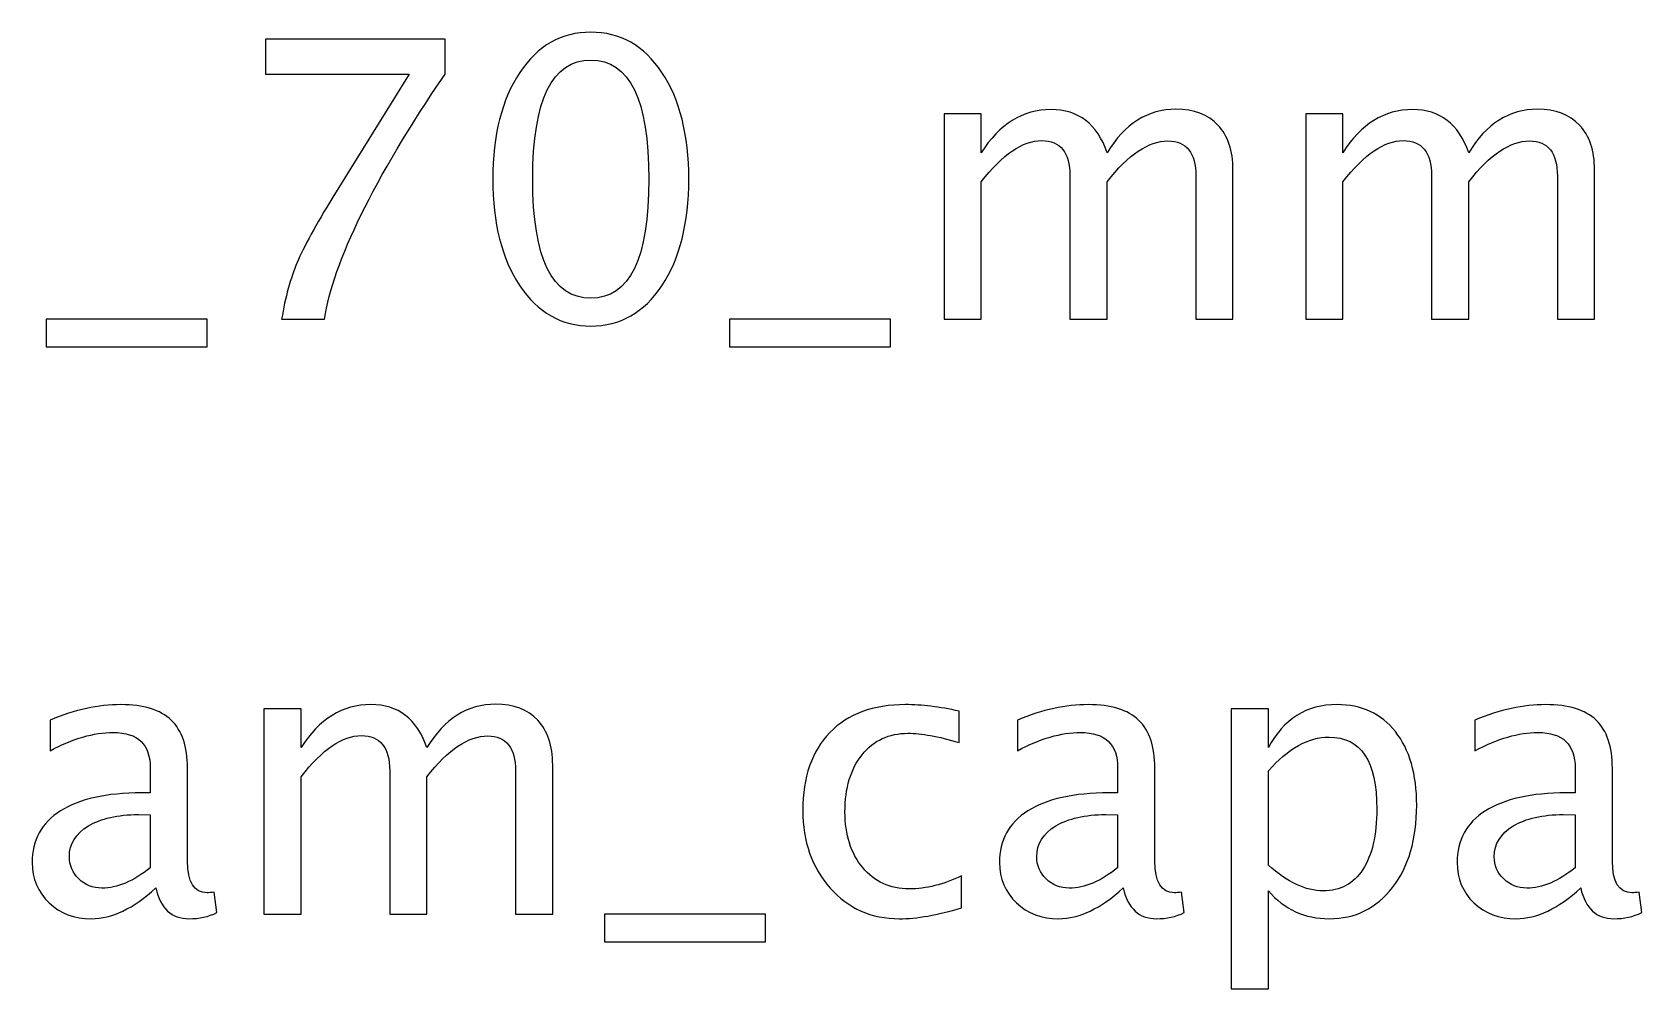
# Model space of a CAD drawing. Header units: centimetres. Extents: x -40.8 to 37.3, y -24.7 to 43.3.
# Drawn here: x -11.38 to -2.58, y 38.01 to 43.24 of the extents above; entities that cross this region are included whole.
import ezdxf

# ---------------------------------------------------------------- set-up
doc = ezdxf.new("R2010")
doc.units = ezdxf.units.CM
doc.header["$MEASUREMENT"] = 0
doc.layers.add('Layer 1', color=7, linetype='Continuous')

msp = doc.modelspace()

# ---------------------------------------------------------------- linework, layer by layer
at = {"layer": 'Layer 1'}
for points, knots in [([(-10.01552, 41.67044), (-9.99576, 41.78968), (-9.96719, 41.89304), (-9.9305, 41.97983), (-9.9305, 41.97983), (-9.89381, 42.06661), (-9.82855, 42.1862), (-9.73541, 42.3379), (-9.73541, 42.3379), (-9.73541, 42.3379), (-9.31914, 43.01029), (-9.31914, 43.01029), (-9.31914, 43.01029), (-9.31914, 43.01029), (-10.10442, 43.01029), (-10.10442, 43.01029), (-10.10442, 43.01029), (-10.10442, 43.01029), (-10.10442, 43.20079), (-10.10442, 43.20079), (-10.10442, 43.20079), (-10.10442, 43.20079), (-9.12228, 43.20079), (-9.12228, 43.20079), (-9.12228, 43.20079), (-9.12228, 43.20079), (-9.12228, 43.01029), (-9.12228, 43.01029), (-9.12228, 43.01029), (-9.51422, 42.43174), (-9.73365, 41.98512), (-9.78057, 41.67044), (-9.78057, 41.67044), (-9.78057, 41.67044), (-10.01552, 41.67044), (-10.01552, 41.67044)], [0, 0, 0, 0, 0.1, 0.1, 0.1, 0.1, 0.2, 0.2, 0.2, 0.2, 0.3, 0.3, 0.3, 0.3, 0.4, 0.4, 0.4, 0.4, 0.5, 0.5, 0.5, 0.5, 0.6, 0.6, 0.6, 0.6, 0.7, 0.7, 0.7, 0.7, 0.8, 0.8, 0.8, 0.8, 1, 1, 1, 1]), ([(-8.32571, 41.63234), (-8.48623, 41.63234), (-8.6157, 41.70607), (-8.71377, 41.85318), (-8.71377, 41.85318), (-8.81219, 42.00029), (-8.86123, 42.19432), (-8.86123, 42.43562), (-8.86123, 42.43562), (-8.86123, 42.67692), (-8.81219, 42.87094), (-8.71377, 43.01805), (-8.71377, 43.01805), (-8.6157, 43.16516), (-8.48623, 43.23889), (-8.32571, 43.23889), (-8.32571, 43.23889), (-8.16449, 43.23889), (-8.03502, 43.16551), (-7.93695, 43.01876), (-7.93695, 43.01876), (-7.83923, 42.872), (-7.79019, 42.67762), (-7.79019, 42.43562), (-7.79019, 42.43562), (-7.79019, 42.19432), (-7.83923, 42.00029), (-7.93695, 41.85318), (-7.93695, 41.85318), (-8.03502, 41.70607), (-8.16449, 41.63234), (-8.32571, 41.63234)], [0, 0, 0, 0, 0.1111111, 0.1111111, 0.1111111, 0.1111111, 0.2222222, 0.2222222, 0.2222222, 0.2222222, 0.3333333, 0.3333333, 0.3333333, 0.3333333, 0.4444444, 0.4444444, 0.4444444, 0.4444444, 0.5555556, 0.5555556, 0.5555556, 0.5555556, 0.6666667, 0.6666667, 0.6666667, 0.6666667, 0.7777778, 0.7777778, 0.7777778, 0.7777778, 1, 1, 1, 1]), ([(-8.32607, 41.78474), (-8.11405, 41.78474), (-8.00821, 42.0017), (-8.00821, 42.43562), (-8.00821, 42.43562), (-8.00821, 42.86953), (-8.11405, 43.08649), (-8.32607, 43.08649), (-8.32607, 43.08649), (-8.53738, 43.08649), (-8.64321, 42.86953), (-8.64321, 42.43562), (-8.64321, 42.43562), (-8.64321, 42.0017), (-8.53738, 41.78474), (-8.32607, 41.78474)], [0, 0, 0, 0, 0.2, 0.2, 0.2, 0.2, 0.4, 0.4, 0.4, 0.4, 0.6, 0.6, 0.6, 0.6, 1, 1, 1, 1]), ([(-6.3946, 41.67044), (-6.3946, 41.67044), (-6.3946, 42.79228), (-6.3946, 42.79228), (-6.3946, 42.79228), (-6.3946, 42.79228), (-6.1914, 42.79228), (-6.1914, 42.79228), (-6.1914, 42.79228), (-6.1914, 42.79228), (-6.1914, 42.58026), (-6.1914, 42.58026), (-6.1914, 42.58026), (-6.09227, 42.73724), (-5.96527, 42.81556), (-5.80969, 42.81556), (-5.80969, 42.81556), (-5.65976, 42.81556), (-5.55781, 42.73724), (-5.50348, 42.58026), (-5.50348, 42.58026), (-5.40717, 42.73865), (-5.28158, 42.81768), (-5.12742, 42.81768), (-5.12742, 42.81768), (-5.02899, 42.81768), (-4.95244, 42.78875), (-4.89776, 42.73054), (-4.89776, 42.73054), (-4.84308, 42.67233), (-4.81556, 42.59084), (-4.81556, 42.48606), (-4.81556, 42.48606), (-4.81556, 42.48606), (-4.81556, 41.67044), (-4.81556, 41.67044), (-4.81556, 41.67044), (-4.81556, 41.67044), (-5.01876, 41.67044), (-5.01876, 41.67044), (-5.01876, 41.67044), (-5.01876, 41.67044), (-5.01876, 42.45255), (-5.01876, 42.45255), (-5.01876, 42.45255), (-5.01876, 42.58026), (-5.06956, 42.64411), (-5.17116, 42.64411), (-5.17116, 42.64411), (-5.27665, 42.64411), (-5.38742, 42.56967), (-5.50348, 42.42045), (-5.50348, 42.42045), (-5.50348, 42.42045), (-5.50348, 41.67044), (-5.50348, 41.67044), (-5.50348, 41.67044), (-5.50348, 41.67044), (-5.70668, 41.67044), (-5.70668, 41.67044), (-5.70668, 41.67044), (-5.70668, 41.67044), (-5.70668, 42.45326), (-5.70668, 42.45326), (-5.70668, 42.45326), (-5.70668, 42.58202), (-5.75819, 42.64622), (-5.86155, 42.64622), (-5.86155, 42.64622), (-5.96421, 42.64622), (-6.07428, 42.57144), (-6.1914, 42.42151), (-6.1914, 42.42151), (-6.1914, 42.42151), (-6.1914, 41.67044), (-6.1914, 41.67044), (-6.1914, 41.67044), (-6.1914, 41.67044), (-6.3946, 41.67044), (-6.3946, 41.67044)], [0, 0, 0, 0, 0.047619, 0.047619, 0.047619, 0.047619, 0.0952381, 0.0952381, 0.0952381, 0.0952381, 0.1428571, 0.1428571, 0.1428571, 0.1428571, 0.1904762, 0.1904762, 0.1904762, 0.1904762, 0.2380952, 0.2380952, 0.2380952, 0.2380952, 0.2857143, 0.2857143, 0.2857143, 0.2857143, 0.3333333, 0.3333333, 0.3333333, 0.3333333, 0.3809524, 0.3809524, 0.3809524, 0.3809524, 0.4285714, 0.4285714, 0.4285714, 0.4285714, 0.4761905, 0.4761905, 0.4761905, 0.4761905, 0.5238095, 0.5238095, 0.5238095, 0.5238095, 0.5714286, 0.5714286, 0.5714286, 0.5714286, 0.6190476, 0.6190476, 0.6190476, 0.6190476, 0.6666667, 0.6666667, 0.6666667, 0.6666667, 0.7142857, 0.7142857, 0.7142857, 0.7142857, 0.7619048, 0.7619048, 0.7619048, 0.7619048, 0.8095238, 0.8095238, 0.8095238, 0.8095238, 0.8571429, 0.8571429, 0.8571429, 0.8571429, 0.9047619, 0.9047619, 0.9047619, 0.9047619, 1, 1, 1, 1]), ([(-4.41834, 41.67044), (-4.41834, 41.67044), (-4.41834, 42.79228), (-4.41834, 42.79228), (-4.41834, 42.79228), (-4.41834, 42.79228), (-4.21514, 42.79228), (-4.21514, 42.79228), (-4.21514, 42.79228), (-4.21514, 42.79228), (-4.21514, 42.58026), (-4.21514, 42.58026), (-4.21514, 42.58026), (-4.11601, 42.73724), (-3.98901, 42.81556), (-3.83343, 42.81556), (-3.83343, 42.81556), (-3.6835, 42.81556), (-3.58155, 42.73724), (-3.52722, 42.58026), (-3.52722, 42.58026), (-3.43091, 42.73865), (-3.30532, 42.81768), (-3.15116, 42.81768), (-3.15116, 42.81768), (-3.05273, 42.81768), (-2.97618, 42.78875), (-2.9215, 42.73054), (-2.9215, 42.73054), (-2.86682, 42.67233), (-2.8393, 42.59084), (-2.8393, 42.48606), (-2.8393, 42.48606), (-2.8393, 42.48606), (-2.8393, 41.67044), (-2.8393, 41.67044), (-2.8393, 41.67044), (-2.8393, 41.67044), (-3.0425, 41.67044), (-3.0425, 41.67044), (-3.0425, 41.67044), (-3.0425, 41.67044), (-3.0425, 42.45255), (-3.0425, 42.45255), (-3.0425, 42.45255), (-3.0425, 42.58026), (-3.0933, 42.64411), (-3.1949, 42.64411), (-3.1949, 42.64411), (-3.30039, 42.64411), (-3.41116, 42.56967), (-3.52722, 42.42045), (-3.52722, 42.42045), (-3.52722, 42.42045), (-3.52722, 41.67044), (-3.52722, 41.67044), (-3.52722, 41.67044), (-3.52722, 41.67044), (-3.73042, 41.67044), (-3.73042, 41.67044), (-3.73042, 41.67044), (-3.73042, 41.67044), (-3.73042, 42.45326), (-3.73042, 42.45326), (-3.73042, 42.45326), (-3.73042, 42.58202), (-3.78193, 42.64622), (-3.88529, 42.64622), (-3.88529, 42.64622), (-3.98795, 42.64622), (-4.09802, 42.57144), (-4.21514, 42.42151), (-4.21514, 42.42151), (-4.21514, 42.42151), (-4.21514, 41.67044), (-4.21514, 41.67044), (-4.21514, 41.67044), (-4.21514, 41.67044), (-4.41834, 41.67044), (-4.41834, 41.67044)], [0, 0, 0, 0, 0.047619, 0.047619, 0.047619, 0.047619, 0.0952381, 0.0952381, 0.0952381, 0.0952381, 0.1428571, 0.1428571, 0.1428571, 0.1428571, 0.1904762, 0.1904762, 0.1904762, 0.1904762, 0.2380952, 0.2380952, 0.2380952, 0.2380952, 0.2857143, 0.2857143, 0.2857143, 0.2857143, 0.3333333, 0.3333333, 0.3333333, 0.3333333, 0.3809524, 0.3809524, 0.3809524, 0.3809524, 0.4285714, 0.4285714, 0.4285714, 0.4285714, 0.4761905, 0.4761905, 0.4761905, 0.4761905, 0.5238095, 0.5238095, 0.5238095, 0.5238095, 0.5714286, 0.5714286, 0.5714286, 0.5714286, 0.6190476, 0.6190476, 0.6190476, 0.6190476, 0.6666667, 0.6666667, 0.6666667, 0.6666667, 0.7142857, 0.7142857, 0.7142857, 0.7142857, 0.7619048, 0.7619048, 0.7619048, 0.7619048, 0.8095238, 0.8095238, 0.8095238, 0.8095238, 0.8571429, 0.8571429, 0.8571429, 0.8571429, 0.9047619, 0.9047619, 0.9047619, 0.9047619, 1, 1, 1, 1]), ([(-11.30246, 41.51804), (-11.30246, 41.51804), (-11.30246, 41.67044), (-11.30246, 41.67044), (-11.30246, 41.67044), (-11.30246, 41.67044), (-10.42193, 41.67044), (-10.42193, 41.67044), (-10.42193, 41.67044), (-10.42193, 41.67044), (-10.42193, 41.51804), (-10.42193, 41.51804), (-10.42193, 41.51804), (-10.42193, 41.51804), (-11.30246, 41.51804), (-11.30246, 41.51804)], [0, 0, 0, 0, 0.2, 0.2, 0.2, 0.2, 0.4, 0.4, 0.4, 0.4, 0.6, 0.6, 0.6, 0.6, 1, 1, 1, 1]), ([(-7.56724, 41.51804), (-7.56724, 41.51804), (-7.56724, 41.67044), (-7.56724, 41.67044), (-7.56724, 41.67044), (-7.56724, 41.67044), (-6.68671, 41.67044), (-6.68671, 41.67044), (-6.68671, 41.67044), (-6.68671, 41.67044), (-6.68671, 41.51804), (-6.68671, 41.51804), (-6.68671, 41.51804), (-6.68671, 41.51804), (-7.56724, 41.51804), (-7.56724, 41.51804)], [0, 0, 0, 0, 0.2, 0.2, 0.2, 0.2, 0.4, 0.4, 0.4, 0.4, 0.6, 0.6, 0.6, 0.6, 1, 1, 1, 1]), ([(-10.70344, 38.56071), (-10.8255, 38.44852), (-10.94297, 38.39243), (-11.05586, 38.39243), (-11.05586, 38.39243), (-11.14864, 38.39243), (-11.2259, 38.42136), (-11.28693, 38.47957), (-11.28693, 38.47957), (-11.34831, 38.53777), (-11.37901, 38.61115), (-11.37901, 38.6997), (-11.37901, 38.6997), (-11.37901, 38.82211), (-11.3275, 38.91631), (-11.22449, 38.98192), (-11.22449, 38.98192), (-11.12148, 39.04754), (-10.97366, 39.08035), (-10.78105, 39.08035), (-10.78105, 39.08035), (-10.78105, 39.08035), (-10.73342, 39.08035), (-10.73342, 39.08035), (-10.73342, 39.08035), (-10.73342, 39.08035), (-10.73342, 39.21546), (-10.73342, 39.21546), (-10.73342, 39.21546), (-10.73342, 39.34564), (-10.80116, 39.41055), (-10.93698, 39.41055), (-10.93698, 39.41055), (-11.0421, 39.41055), (-11.15711, 39.37739), (-11.28164, 39.31106), (-11.28164, 39.31106), (-11.28164, 39.31106), (-11.28164, 39.47828), (-11.28164, 39.47828), (-11.28164, 39.47828), (-11.14476, 39.53473), (-11.01564, 39.56295), (-10.89464, 39.56295), (-10.89464, 39.56295), (-10.77011, 39.56295), (-10.67804, 39.53473), (-10.61912, 39.47793), (-10.61912, 39.47793), (-10.55986, 39.42113), (-10.53022, 39.33364), (-10.53022, 39.21546), (-10.53022, 39.21546), (-10.53022, 39.21546), (-10.53022, 38.70852), (-10.53022, 38.70852), (-10.53022, 38.70852), (-10.53022, 38.59246), (-10.49459, 38.53425), (-10.42298, 38.53425), (-10.42298, 38.53425), (-10.41416, 38.53425), (-10.4011, 38.53566), (-10.38382, 38.53848), (-10.38382, 38.53848), (-10.38382, 38.53848), (-10.36935, 38.42559), (-10.36935, 38.42559), (-10.36935, 38.42559), (-10.41557, 38.40337), (-10.46637, 38.39243), (-10.52211, 38.39243), (-10.52211, 38.39243), (-10.61701, 38.39243), (-10.67733, 38.44852), (-10.70344, 38.56071)], [0, 0, 0, 0, 0.05, 0.05, 0.05, 0.05, 0.1, 0.1, 0.1, 0.1, 0.15, 0.15, 0.15, 0.15, 0.2, 0.2, 0.2, 0.2, 0.25, 0.25, 0.25, 0.25, 0.3, 0.3, 0.3, 0.3, 0.35, 0.35, 0.35, 0.35, 0.4, 0.4, 0.4, 0.4, 0.45, 0.45, 0.45, 0.45, 0.5, 0.5, 0.5, 0.5, 0.55, 0.55, 0.55, 0.55, 0.6, 0.6, 0.6, 0.6, 0.65, 0.65, 0.65, 0.65, 0.7, 0.7, 0.7, 0.7, 0.75, 0.75, 0.75, 0.75, 0.8, 0.8, 0.8, 0.8, 0.85, 0.85, 0.85, 0.85, 0.9, 0.9, 0.9, 0.9, 1, 1, 1, 1]), ([(-10.11289, 38.41783), (-10.11289, 38.41783), (-10.11289, 39.53967), (-10.11289, 39.53967), (-10.11289, 39.53967), (-10.11289, 39.53967), (-9.90969, 39.53967), (-9.90969, 39.53967), (-9.90969, 39.53967), (-9.90969, 39.53967), (-9.90969, 39.32765), (-9.90969, 39.32765), (-9.90969, 39.32765), (-9.81056, 39.48463), (-9.68356, 39.56295), (-9.52798, 39.56295), (-9.52798, 39.56295), (-9.37805, 39.56295), (-9.2761, 39.48463), (-9.22177, 39.32765), (-9.22177, 39.32765), (-9.12546, 39.48604), (-8.99987, 39.56507), (-8.84571, 39.56507), (-8.84571, 39.56507), (-8.74728, 39.56507), (-8.67073, 39.53614), (-8.61605, 39.47793), (-8.61605, 39.47793), (-8.56137, 39.41972), (-8.53385, 39.33823), (-8.53385, 39.23345), (-8.53385, 39.23345), (-8.53385, 39.23345), (-8.53385, 38.41783), (-8.53385, 38.41783), (-8.53385, 38.41783), (-8.53385, 38.41783), (-8.73705, 38.41783), (-8.73705, 38.41783), (-8.73705, 38.41783), (-8.73705, 38.41783), (-8.73705, 39.19994), (-8.73705, 39.19994), (-8.73705, 39.19994), (-8.73705, 39.32765), (-8.78785, 39.3915), (-8.88945, 39.3915), (-8.88945, 39.3915), (-8.99494, 39.3915), (-9.10571, 39.31706), (-9.22177, 39.16784), (-9.22177, 39.16784), (-9.22177, 39.16784), (-9.22177, 38.41783), (-9.22177, 38.41783), (-9.22177, 38.41783), (-9.22177, 38.41783), (-9.42497, 38.41783), (-9.42497, 38.41783), (-9.42497, 38.41783), (-9.42497, 38.41783), (-9.42497, 39.20065), (-9.42497, 39.20065), (-9.42497, 39.20065), (-9.42497, 39.32941), (-9.47648, 39.39361), (-9.57984, 39.39361), (-9.57984, 39.39361), (-9.6825, 39.39361), (-9.79257, 39.31883), (-9.90969, 39.1689), (-9.90969, 39.1689), (-9.90969, 39.1689), (-9.90969, 38.41783), (-9.90969, 38.41783), (-9.90969, 38.41783), (-9.90969, 38.41783), (-10.11289, 38.41783), (-10.11289, 38.41783)], [0, 0, 0, 0, 0.047619, 0.047619, 0.047619, 0.047619, 0.0952381, 0.0952381, 0.0952381, 0.0952381, 0.1428571, 0.1428571, 0.1428571, 0.1428571, 0.1904762, 0.1904762, 0.1904762, 0.1904762, 0.2380952, 0.2380952, 0.2380952, 0.2380952, 0.2857143, 0.2857143, 0.2857143, 0.2857143, 0.3333333, 0.3333333, 0.3333333, 0.3333333, 0.3809524, 0.3809524, 0.3809524, 0.3809524, 0.4285714, 0.4285714, 0.4285714, 0.4285714, 0.4761905, 0.4761905, 0.4761905, 0.4761905, 0.5238095, 0.5238095, 0.5238095, 0.5238095, 0.5714286, 0.5714286, 0.5714286, 0.5714286, 0.6190476, 0.6190476, 0.6190476, 0.6190476, 0.6666667, 0.6666667, 0.6666667, 0.6666667, 0.7142857, 0.7142857, 0.7142857, 0.7142857, 0.7619048, 0.7619048, 0.7619048, 0.7619048, 0.8095238, 0.8095238, 0.8095238, 0.8095238, 0.8571429, 0.8571429, 0.8571429, 0.8571429, 0.9047619, 0.9047619, 0.9047619, 0.9047619, 1, 1, 1, 1]), ([(-6.29936, 38.4517), (-6.43094, 38.41219), (-6.54454, 38.39243), (-6.64014, 38.39243), (-6.64014, 38.39243), (-6.79183, 38.39243), (-6.91742, 38.44852), (-7.01726, 38.56035), (-7.01726, 38.56035), (-7.1171, 38.67254), (-7.16719, 38.814), (-7.16719, 38.98439), (-7.16719, 38.98439), (-7.16719, 39.16643), (-7.1178, 39.3086), (-7.01902, 39.4102), (-7.01902, 39.4102), (-6.92024, 39.51215), (-6.78231, 39.56295), (-6.60521, 39.56295), (-6.60521, 39.56295), (-6.51808, 39.56295), (-6.42001, 39.55095), (-6.31206, 39.52697), (-6.31206, 39.52697), (-6.31206, 39.52697), (-6.31206, 39.35551), (-6.31206, 39.35551), (-6.31206, 39.35551), (-6.42671, 39.38938), (-6.52019, 39.40631), (-6.59216, 39.40631), (-6.59216, 39.40631), (-6.69658, 39.40631), (-6.78019, 39.36716), (-6.84263, 39.28919), (-6.84263, 39.28919), (-6.90508, 39.21123), (-6.93647, 39.10716), (-6.93647, 38.97734), (-6.93647, 38.97734), (-6.93647, 38.85139), (-6.90402, 38.74979), (-6.83946, 38.67183), (-6.83946, 38.67183), (-6.7749, 38.59422), (-6.69059, 38.55541), (-6.58581, 38.55541), (-6.58581, 38.55541), (-6.49303, 38.55541), (-6.39778, 38.5794), (-6.29936, 38.62738), (-6.29936, 38.62738), (-6.29936, 38.62738), (-6.29936, 38.4517), (-6.29936, 38.4517)], [0, 0, 0, 0, 0.0666667, 0.0666667, 0.0666667, 0.0666667, 0.1333333, 0.1333333, 0.1333333, 0.1333333, 0.2, 0.2, 0.2, 0.2, 0.2666667, 0.2666667, 0.2666667, 0.2666667, 0.3333333, 0.3333333, 0.3333333, 0.3333333, 0.4, 0.4, 0.4, 0.4, 0.4666667, 0.4666667, 0.4666667, 0.4666667, 0.5333333, 0.5333333, 0.5333333, 0.5333333, 0.6, 0.6, 0.6, 0.6, 0.6666667, 0.6666667, 0.6666667, 0.6666667, 0.7333333, 0.7333333, 0.7333333, 0.7333333, 0.8, 0.8, 0.8, 0.8, 0.8666667, 0.8666667, 0.8666667, 0.8666667, 1, 1, 1, 1]), ([(-5.416, 38.56071), (-5.53806, 38.44852), (-5.65553, 38.39243), (-5.76842, 38.39243), (-5.76842, 38.39243), (-5.8612, 38.39243), (-5.93846, 38.42136), (-5.99949, 38.47957), (-5.99949, 38.47957), (-6.06087, 38.53777), (-6.09157, 38.61115), (-6.09157, 38.6997), (-6.09157, 38.6997), (-6.09157, 38.82211), (-6.04006, 38.91631), (-5.93705, 38.98192), (-5.93705, 38.98192), (-5.83404, 39.04754), (-5.68622, 39.08035), (-5.49361, 39.08035), (-5.49361, 39.08035), (-5.49361, 39.08035), (-5.44598, 39.08035), (-5.44598, 39.08035), (-5.44598, 39.08035), (-5.44598, 39.08035), (-5.44598, 39.21546), (-5.44598, 39.21546), (-5.44598, 39.21546), (-5.44598, 39.34564), (-5.51372, 39.41055), (-5.64954, 39.41055), (-5.64954, 39.41055), (-5.75466, 39.41055), (-5.86967, 39.37739), (-5.9942, 39.31106), (-5.9942, 39.31106), (-5.9942, 39.31106), (-5.9942, 39.47828), (-5.9942, 39.47828), (-5.9942, 39.47828), (-5.85732, 39.53473), (-5.7282, 39.56295), (-5.6072, 39.56295), (-5.6072, 39.56295), (-5.48267, 39.56295), (-5.3906, 39.53473), (-5.33168, 39.47793), (-5.33168, 39.47793), (-5.27242, 39.42113), (-5.24278, 39.33364), (-5.24278, 39.21546), (-5.24278, 39.21546), (-5.24278, 39.21546), (-5.24278, 38.70852), (-5.24278, 38.70852), (-5.24278, 38.70852), (-5.24278, 38.59246), (-5.20715, 38.53425), (-5.13554, 38.53425), (-5.13554, 38.53425), (-5.12672, 38.53425), (-5.11366, 38.53566), (-5.09638, 38.53848), (-5.09638, 38.53848), (-5.09638, 38.53848), (-5.08191, 38.42559), (-5.08191, 38.42559), (-5.08191, 38.42559), (-5.12813, 38.40337), (-5.17893, 38.39243), (-5.23467, 38.39243), (-5.23467, 38.39243), (-5.32957, 38.39243), (-5.38989, 38.44852), (-5.416, 38.56071)], [0, 0, 0, 0, 0.05, 0.05, 0.05, 0.05, 0.1, 0.1, 0.1, 0.1, 0.15, 0.15, 0.15, 0.15, 0.2, 0.2, 0.2, 0.2, 0.25, 0.25, 0.25, 0.25, 0.3, 0.3, 0.3, 0.3, 0.35, 0.35, 0.35, 0.35, 0.4, 0.4, 0.4, 0.4, 0.45, 0.45, 0.45, 0.45, 0.5, 0.5, 0.5, 0.5, 0.55, 0.55, 0.55, 0.55, 0.6, 0.6, 0.6, 0.6, 0.65, 0.65, 0.65, 0.65, 0.7, 0.7, 0.7, 0.7, 0.75, 0.75, 0.75, 0.75, 0.8, 0.8, 0.8, 0.8, 0.85, 0.85, 0.85, 0.85, 0.9, 0.9, 0.9, 0.9, 1, 1, 1, 1]), ([(-4.82545, 38.00931), (-4.82545, 38.00931), (-4.82545, 39.53967), (-4.82545, 39.53967), (-4.82545, 39.53967), (-4.82545, 39.53967), (-4.62225, 39.53967), (-4.62225, 39.53967), (-4.62225, 39.53967), (-4.62225, 39.53967), (-4.62225, 39.32765), (-4.62225, 39.32765), (-4.62225, 39.32765), (-4.53899, 39.48463), (-4.41376, 39.56295), (-4.24689, 39.56295), (-4.24689, 39.56295), (-4.11178, 39.56295), (-4.00559, 39.51391), (-3.92798, 39.41549), (-3.92798, 39.41549), (-3.85037, 39.31706), (-3.81156, 39.18265), (-3.81156, 39.01226), (-3.81156, 39.01226), (-3.81156, 38.8267), (-3.85566, 38.67677), (-3.9435, 38.56317), (-3.9435, 38.56317), (-4.03135, 38.44923), (-4.14706, 38.39243), (-4.29028, 38.39243), (-4.29028, 38.39243), (-4.42328, 38.39243), (-4.53405, 38.44323), (-4.62225, 38.54518), (-4.62225, 38.54518), (-4.62225, 38.54518), (-4.62225, 38.00931), (-4.62225, 38.00931), (-4.62225, 38.00931), (-4.62225, 38.00931), (-4.82545, 38.00931), (-4.82545, 38.00931)], [0, 0, 0, 0, 0.0833333, 0.0833333, 0.0833333, 0.0833333, 0.1666667, 0.1666667, 0.1666667, 0.1666667, 0.25, 0.25, 0.25, 0.25, 0.3333333, 0.3333333, 0.3333333, 0.3333333, 0.4166667, 0.4166667, 0.4166667, 0.4166667, 0.5, 0.5, 0.5, 0.5, 0.5833333, 0.5833333, 0.5833333, 0.5833333, 0.6666667, 0.6666667, 0.6666667, 0.6666667, 0.75, 0.75, 0.75, 0.75, 0.8333333, 0.8333333, 0.8333333, 0.8333333, 1, 1, 1, 1]), ([(-2.91516, 38.56071), (-3.03722, 38.44852), (-3.15469, 38.39243), (-3.26758, 38.39243), (-3.26758, 38.39243), (-3.36036, 38.39243), (-3.43762, 38.42136), (-3.49865, 38.47957), (-3.49865, 38.47957), (-3.56003, 38.53777), (-3.59073, 38.61115), (-3.59073, 38.6997), (-3.59073, 38.6997), (-3.59073, 38.82211), (-3.53922, 38.91631), (-3.43621, 38.98192), (-3.43621, 38.98192), (-3.3332, 39.04754), (-3.18538, 39.08035), (-2.99277, 39.08035), (-2.99277, 39.08035), (-2.99277, 39.08035), (-2.94514, 39.08035), (-2.94514, 39.08035), (-2.94514, 39.08035), (-2.94514, 39.08035), (-2.94514, 39.21546), (-2.94514, 39.21546), (-2.94514, 39.21546), (-2.94514, 39.34564), (-3.01288, 39.41055), (-3.1487, 39.41055), (-3.1487, 39.41055), (-3.25382, 39.41055), (-3.36883, 39.37739), (-3.49336, 39.31106), (-3.49336, 39.31106), (-3.49336, 39.31106), (-3.49336, 39.47828), (-3.49336, 39.47828), (-3.49336, 39.47828), (-3.35648, 39.53473), (-3.22736, 39.56295), (-3.10636, 39.56295), (-3.10636, 39.56295), (-2.98183, 39.56295), (-2.88976, 39.53473), (-2.83084, 39.47793), (-2.83084, 39.47793), (-2.77158, 39.42113), (-2.74194, 39.33364), (-2.74194, 39.21546), (-2.74194, 39.21546), (-2.74194, 39.21546), (-2.74194, 38.70852), (-2.74194, 38.70852), (-2.74194, 38.70852), (-2.74194, 38.59246), (-2.70631, 38.53425), (-2.6347, 38.53425), (-2.6347, 38.53425), (-2.62588, 38.53425), (-2.61282, 38.53566), (-2.59554, 38.53848), (-2.59554, 38.53848), (-2.59554, 38.53848), (-2.58107, 38.42559), (-2.58107, 38.42559), (-2.58107, 38.42559), (-2.62729, 38.40337), (-2.67809, 38.39243), (-2.73383, 38.39243), (-2.73383, 38.39243), (-2.82873, 38.39243), (-2.88905, 38.44852), (-2.91516, 38.56071)], [0, 0, 0, 0, 0.05, 0.05, 0.05, 0.05, 0.1, 0.1, 0.1, 0.1, 0.15, 0.15, 0.15, 0.15, 0.2, 0.2, 0.2, 0.2, 0.25, 0.25, 0.25, 0.25, 0.3, 0.3, 0.3, 0.3, 0.35, 0.35, 0.35, 0.35, 0.4, 0.4, 0.4, 0.4, 0.45, 0.45, 0.45, 0.45, 0.5, 0.5, 0.5, 0.5, 0.55, 0.55, 0.55, 0.55, 0.6, 0.6, 0.6, 0.6, 0.65, 0.65, 0.65, 0.65, 0.7, 0.7, 0.7, 0.7, 0.75, 0.75, 0.75, 0.75, 0.8, 0.8, 0.8, 0.8, 0.85, 0.85, 0.85, 0.85, 0.9, 0.9, 0.9, 0.9, 1, 1, 1, 1]), ([(-4.62225, 38.68524), (-4.51747, 38.59175), (-4.41764, 38.54483), (-4.32274, 38.54483), (-4.32274, 38.54483), (-4.22925, 38.54483), (-4.15693, 38.58399), (-4.10613, 38.66195), (-4.10613, 38.66195), (-4.05498, 38.73992), (-4.02958, 38.84963), (-4.02958, 38.99145), (-4.02958, 38.99145), (-4.02958, 39.25391), (-4.11637, 39.38515), (-4.28993, 39.38515), (-4.28993, 39.38515), (-4.40353, 39.38515), (-4.5143, 39.32376), (-4.62225, 39.20065), (-4.62225, 39.20065), (-4.62225, 39.20065), (-4.62225, 38.68524), (-4.62225, 38.68524)], [0, 0, 0, 0, 0.1428571, 0.1428571, 0.1428571, 0.1428571, 0.2857143, 0.2857143, 0.2857143, 0.2857143, 0.4285714, 0.4285714, 0.4285714, 0.4285714, 0.5714286, 0.5714286, 0.5714286, 0.5714286, 0.7142857, 0.7142857, 0.7142857, 0.7142857, 1, 1, 1, 1]), ([(-10.73342, 38.67148), (-10.73342, 38.67148), (-10.73342, 38.9597), (-10.73342, 38.9597), (-10.73342, 38.9597), (-10.73342, 38.9597), (-10.79869, 38.96181), (-10.79869, 38.96181), (-10.79869, 38.96181), (-10.91158, 38.96181), (-11.00259, 38.941), (-11.07209, 38.89937), (-11.07209, 38.89937), (-11.14123, 38.85739), (-11.17581, 38.80201), (-11.17581, 38.73286), (-11.17581, 38.73286), (-11.17581, 38.68453), (-11.15852, 38.64361), (-11.1243, 38.61009), (-11.1243, 38.61009), (-11.08973, 38.57658), (-11.04775, 38.55965), (-10.99801, 38.55965), (-10.99801, 38.55965), (-10.91334, 38.55965), (-10.82514, 38.59704), (-10.73342, 38.67148)], [0, 0, 0, 0, 0.125, 0.125, 0.125, 0.125, 0.25, 0.25, 0.25, 0.25, 0.375, 0.375, 0.375, 0.375, 0.5, 0.5, 0.5, 0.5, 0.625, 0.625, 0.625, 0.625, 0.75, 0.75, 0.75, 0.75, 1, 1, 1, 1]), ([(-5.44598, 38.67148), (-5.44598, 38.67148), (-5.44598, 38.9597), (-5.44598, 38.9597), (-5.44598, 38.9597), (-5.44598, 38.9597), (-5.51125, 38.96181), (-5.51125, 38.96181), (-5.51125, 38.96181), (-5.62414, 38.96181), (-5.71515, 38.941), (-5.78465, 38.89937), (-5.78465, 38.89937), (-5.85379, 38.85739), (-5.88837, 38.80201), (-5.88837, 38.73286), (-5.88837, 38.73286), (-5.88837, 38.68453), (-5.87108, 38.64361), (-5.83686, 38.61009), (-5.83686, 38.61009), (-5.80229, 38.57658), (-5.76031, 38.55965), (-5.71057, 38.55965), (-5.71057, 38.55965), (-5.6259, 38.55965), (-5.5377, 38.59704), (-5.44598, 38.67148)], [0, 0, 0, 0, 0.125, 0.125, 0.125, 0.125, 0.25, 0.25, 0.25, 0.25, 0.375, 0.375, 0.375, 0.375, 0.5, 0.5, 0.5, 0.5, 0.625, 0.625, 0.625, 0.625, 0.75, 0.75, 0.75, 0.75, 1, 1, 1, 1]), ([(-2.94514, 38.67148), (-2.94514, 38.67148), (-2.94514, 38.9597), (-2.94514, 38.9597), (-2.94514, 38.9597), (-2.94514, 38.9597), (-3.01041, 38.96181), (-3.01041, 38.96181), (-3.01041, 38.96181), (-3.1233, 38.96181), (-3.21431, 38.941), (-3.28381, 38.89937), (-3.28381, 38.89937), (-3.35295, 38.85739), (-3.38753, 38.80201), (-3.38753, 38.73286), (-3.38753, 38.73286), (-3.38753, 38.68453), (-3.37024, 38.64361), (-3.33602, 38.61009), (-3.33602, 38.61009), (-3.30145, 38.57658), (-3.25947, 38.55965), (-3.20973, 38.55965), (-3.20973, 38.55965), (-3.12506, 38.55965), (-3.03686, 38.59704), (-2.94514, 38.67148)], [0, 0, 0, 0, 0.125, 0.125, 0.125, 0.125, 0.25, 0.25, 0.25, 0.25, 0.375, 0.375, 0.375, 0.375, 0.5, 0.5, 0.5, 0.5, 0.625, 0.625, 0.625, 0.625, 0.75, 0.75, 0.75, 0.75, 1, 1, 1, 1]), ([(-8.25093, 38.26543), (-8.25093, 38.26543), (-8.25093, 38.41783), (-8.25093, 38.41783), (-8.25093, 38.41783), (-8.25093, 38.41783), (-7.3704, 38.41783), (-7.3704, 38.41783), (-7.3704, 38.41783), (-7.3704, 38.41783), (-7.3704, 38.26543), (-7.3704, 38.26543), (-7.3704, 38.26543), (-7.3704, 38.26543), (-8.25093, 38.26543), (-8.25093, 38.26543)], [0, 0, 0, 0, 0.2, 0.2, 0.2, 0.2, 0.4, 0.4, 0.4, 0.4, 0.6, 0.6, 0.6, 0.6, 1, 1, 1, 1])]:
    msp.add_open_spline(points, degree=3, knots=knots, dxfattribs=at)

doc.saveas('drawing.dxf')
